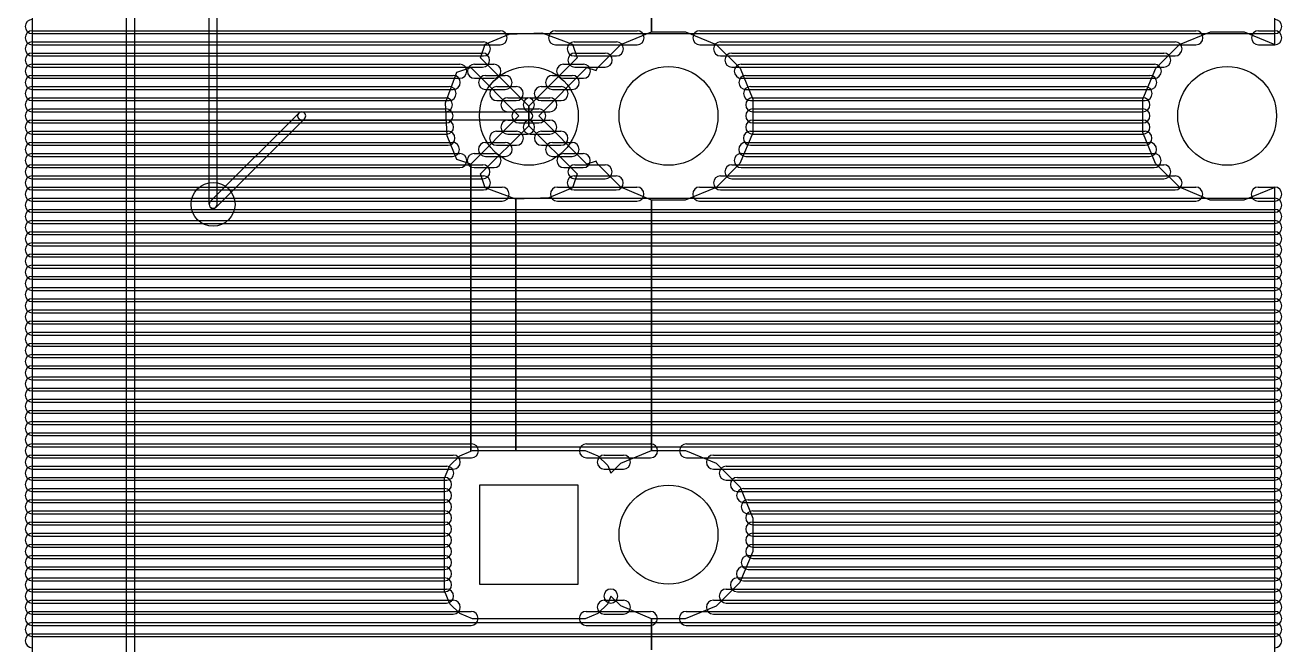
# Model space of a CAD drawing. Extents: x 25909 to 94169, y 14485 to 72115.
# Drawn here: x 77000 to 85999, y 59790 to 64230 of the extents above; entities that cross this region are included whole.
import ezdxf

# ---------------------------------------------------------------- set-up
doc = ezdxf.new("R2010")
doc.units = 0
doc.layers.add('BLACK', color=1, linetype='CONTINUOUS')

msp = doc.modelspace()

# ---------------------------------------------------------------- linework, layer by layer
at = {"layer": 'BLACK'}
for p, q in [((77050, 68150), (77050, 24288)), ((85949, 64091), (85949, 67498)), ((78317, 62947), (78317, 66371)), ((78375, 62947), (78375, 66371)), ((77727, 50702), (77727, 65820)), ((77785, 50702), (77785, 65820)), ((81486, 64183), (81486, 64406)), ((81486, 64406), (81486, 64183)), ((77050, 64190), (80402, 64190)), ((77050, 64190), (80402, 64190)), ((77050, 64170), (85948, 64170)), ((77050, 64170), (85948, 64170)), ((80294, 64095), (80465, 64166)), ((80465, 64166), (80700, 64176)), ((80700, 64176), (80920, 64095)), ((80798, 64190), (81382, 64190)), ((80798, 64190), (81382, 64190)), ((81266, 64092), (81486, 64183)), ((81486, 64183), (81728, 64183)), ((81728, 64183), (81949, 64091)), ((81832, 64190), (85384, 64190)), ((81832, 64190), (85384, 64190)), ((85266, 64092), (85488, 64183)), ((85488, 64183), (85728, 64183)), ((85728, 64183), (85949, 64091)), ((85832, 64190), (85948, 64190)), ((85832, 64190), (85948, 64190)), ((77050, 64110), (80282, 64110)), ((77050, 64110), (80282, 64110)), ((77050, 64090), (80402, 64090)), ((77050, 64090), (80402, 64090)), ((80261, 63996), (80294, 64095)), ((80798, 64090), (81382, 64090)), ((80798, 64090), (81382, 64090)), ((80920, 64095), (80953, 63996)), ((80932, 64110), (81234, 64110)), ((80932, 64110), (81234, 64110)), ((81096, 63922), (81266, 64092)), ((81832, 64090), (85384, 64090)), ((81832, 64090), (85384, 64090)), ((81949, 64091), (82119, 63921)), ((81980, 64110), (85234, 64110)), ((81980, 64110), (85234, 64110)), ((85096, 63922), (85266, 64092)), ((85832, 64090), (85948, 64090)), ((85832, 64090), (85948, 64090)), ((77050, 64030), (80276, 64030)), ((77050, 64030), (80276, 64030)), ((77050, 64010), (80282, 64010)), ((77050, 64010), (80282, 64010)), ((80607, 63651), (80261, 63996)), ((80953, 63996), (80607, 63651)), ((80932, 64010), (81234, 64010)), ((80932, 64010), (81234, 64010)), ((80936, 64030), (81154, 64030)), ((80936, 64030), (81154, 64030)), ((81980, 64010), (85234, 64010)), ((81980, 64010), (85234, 64010)), ((82060, 64030), (85154, 64030)), ((82060, 64030), (85154, 64030)), ((77050, 63950), (80112, 63950)), ((77050, 63950), (80112, 63950)), ((77050, 63930), (80276, 63930)), ((77050, 63930), (80276, 63930)), ((80011, 63673), (80092, 63893)), ((80092, 63893), (80191, 63926)), ((80191, 63926), (80536, 63580)), ((80217, 63950), (80357, 63950)), ((80217, 63950), (80357, 63950)), ((80678, 63580), (81023, 63926)), ((80856, 63950), (80998, 63950)), ((80856, 63950), (80998, 63950)), ((80936, 63930), (81154, 63930)), ((80936, 63930), (81154, 63930)), ((81023, 63926), (81088, 63905)), ((81088, 63905), (81096, 63922)), ((82060, 63930), (85154, 63930)), ((82060, 63930), (85154, 63930)), ((82119, 63921), (82210, 63699)), ((82128, 63950), (85086, 63950)), ((82128, 63950), (85086, 63950)), ((85004, 63701), (85096, 63922)), ((77050, 63870), (80066, 63870)), ((77050, 63870), (80066, 63870)), ((77050, 63850), (80112, 63850)), ((77050, 63850), (80112, 63850)), ((80217, 63850), (80357, 63850)), ((80217, 63850), (80357, 63850)), ((80297, 63870), (80437, 63870)), ((80297, 63870), (80437, 63870)), ((80776, 63870), (80918, 63870)), ((80776, 63870), (80918, 63870)), ((80856, 63850), (80998, 63850)), ((80856, 63850), (80998, 63850)), ((82128, 63850), (85086, 63850)), ((82128, 63850), (85086, 63850)), ((82161, 63870), (85053, 63870)), ((82161, 63870), (85053, 63870)), ((77050, 63790), (80036, 63790)), ((77050, 63790), (80036, 63790)), ((77050, 63770), (80066, 63770)), ((77050, 63770), (80066, 63770)), ((80297, 63770), (80437, 63770)), ((80297, 63770), (80437, 63770)), ((80377, 63790), (80517, 63790)), ((80377, 63790), (80517, 63790)), ((80696, 63790), (80838, 63790)), ((80696, 63790), (80838, 63790)), ((80776, 63770), (80918, 63770)), ((80776, 63770), (80918, 63770)), ((82161, 63770), (85053, 63770)), ((82161, 63770), (85053, 63770)), ((82194, 63790), (85020, 63790)), ((82194, 63790), (85020, 63790)), ((77050, 63710), (80010, 63710)), ((77050, 63710), (80010, 63710)), ((77050, 63690), (80036, 63690)), ((77050, 63690), (80036, 63690)), ((77050, 63630), (80014, 63630)), ((77050, 63630), (80014, 63630)), ((80021, 63438), (80011, 63673)), ((80377, 63690), (80517, 63690)), ((80377, 63690), (80517, 63690)), ((80457, 63710), (80597, 63710)), ((80457, 63710), (80597, 63710)), ((80536, 63630), (80678, 63630)), ((80536, 63630), (80678, 63630)), ((80607, 63509), (80607, 63651)), ((80607, 63651), (80607, 63509)), ((80616, 63710), (80758, 63710)), ((80616, 63710), (80758, 63710)), ((80696, 63690), (80838, 63690)), ((80696, 63690), (80838, 63690)), ((82194, 63690), (85020, 63690)), ((82194, 63690), (85020, 63690)), ((82210, 63710), (85004, 63710)), ((82210, 63710), (85004, 63710)), ((82210, 63699), (82210, 63459)), ((82210, 63630), (85004, 63630)), ((82210, 63630), (85004, 63630)), ((85004, 63461), (85004, 63701)), ((77050, 63610), (80010, 63610)), ((77050, 63610), (80010, 63610)), ((77050, 63550), (80018, 63550)), ((77050, 63550), (80018, 63550)), ((78326, 62967), (78959, 63600)), ((78367, 62926), (79000, 63559)), ((78980, 63609), (80606, 63609)), ((78980, 63551), (80606, 63551)), ((80536, 63580), (80191, 63234)), ((80456, 63550), (80598, 63550)), ((80456, 63550), (80598, 63550)), ((80457, 63610), (80597, 63610)), ((80457, 63610), (80597, 63610)), ((80616, 63610), (80758, 63610)), ((80616, 63610), (80758, 63610)), ((80617, 63550), (80757, 63550)), ((80617, 63550), (80757, 63550)), ((81023, 63234), (80678, 63580)), ((82210, 63610), (85004, 63610)), ((82210, 63610), (85004, 63610)), ((82210, 63550), (85004, 63550)), ((82210, 63550), (85004, 63550)), ((77050, 63530), (80014, 63530)), ((77050, 63530), (80014, 63530)), ((77050, 63470), (80028, 63470)), ((77050, 63470), (80028, 63470)), ((77050, 63450), (80018, 63450)), ((77050, 63450), (80018, 63450)), ((80261, 63164), (80607, 63509)), ((80376, 63470), (80518, 63470)), ((80376, 63470), (80518, 63470)), ((80456, 63450), (80598, 63450)), ((80456, 63450), (80598, 63450)), ((80536, 63530), (80678, 63530)), ((80536, 63530), (80678, 63530)), ((80607, 63509), (80953, 63164)), ((80617, 63450), (80757, 63450)), ((80617, 63450), (80757, 63450)), ((80697, 63470), (80837, 63470)), ((80697, 63470), (80837, 63470)), ((82210, 63459), (82118, 63238)), ((82193, 63470), (85019, 63470)), ((82193, 63470), (85019, 63470)), ((82210, 63530), (85004, 63530)), ((82210, 63530), (85004, 63530)), ((82210, 63450), (85004, 63450)), ((82210, 63450), (85004, 63450)), ((85095, 63239), (85004, 63461)), ((77050, 63390), (80060, 63390)), ((77050, 63390), (80060, 63390)), ((77050, 63370), (80028, 63370)), ((77050, 63370), (80028, 63370)), ((80092, 63267), (80021, 63438)), ((80296, 63390), (80438, 63390)), ((80296, 63390), (80438, 63390)), ((80376, 63370), (80518, 63370)), ((80376, 63370), (80518, 63370)), ((80697, 63370), (80837, 63370)), ((80697, 63370), (80837, 63370)), ((80777, 63390), (80917, 63390)), ((80777, 63390), (80917, 63390)), ((82160, 63390), (85052, 63390)), ((82160, 63390), (85052, 63390)), ((82193, 63370), (85019, 63370)), ((82193, 63370), (85019, 63370)), ((77050, 63310), (80112, 63310)), ((77050, 63310), (80112, 63310)), ((77050, 63290), (80060, 63290)), ((77050, 63290), (80060, 63290)), ((80191, 63234), (80092, 63267)), ((80216, 63310), (80358, 63310)), ((80216, 63310), (80358, 63310)), ((80296, 63290), (80438, 63290)), ((80296, 63290), (80438, 63290)), ((80777, 63290), (80917, 63290)), ((80777, 63290), (80917, 63290)), ((80857, 63310), (80997, 63310)), ((80857, 63310), (80997, 63310)), ((82127, 63310), (85085, 63310)), ((82127, 63310), (85085, 63310)), ((82160, 63290), (85052, 63290)), ((82160, 63290), (85052, 63290)), ((77050, 63230), (80278, 63230)), ((77050, 63230), (80278, 63230)), ((77050, 63210), (80112, 63210)), ((77050, 63210), (80112, 63210)), ((80191, 61178), (80191, 63234)), ((80191, 63234), (80191, 61178)), ((80216, 63210), (80358, 63210)), ((80216, 63210), (80358, 63210)), ((80857, 63210), (80997, 63210)), ((80857, 63210), (80997, 63210)), ((80937, 63230), (81153, 63230)), ((80937, 63230), (81153, 63230)), ((81088, 63256), (81023, 63234)), ((81095, 63239), (81088, 63256)), ((81265, 63069), (81095, 63239)), ((82118, 63238), (81948, 63068)), ((82060, 63230), (85154, 63230)), ((82060, 63230), (85154, 63230)), ((82127, 63210), (85085, 63210)), ((82127, 63210), (85085, 63210)), ((85265, 63069), (85095, 63239)), ((77050, 63150), (80282, 63150)), ((77050, 63150), (80282, 63150)), ((77050, 63130), (80278, 63130)), ((77050, 63130), (80278, 63130)), ((80294, 63065), (80261, 63164)), ((80953, 63164), (80920, 63065)), ((80931, 63150), (81233, 63150)), ((80931, 63150), (81233, 63150)), ((80937, 63130), (81153, 63130)), ((80937, 63130), (81153, 63130)), ((81980, 63150), (85234, 63150)), ((81980, 63150), (85234, 63150)), ((82060, 63130), (85154, 63130)), ((82060, 63130), (85154, 63130)), ((77050, 63070), (80416, 63070)), ((77050, 63070), (80416, 63070)), ((77050, 63050), (80282, 63050)), ((77050, 63050), (80282, 63050)), ((80514, 62984), (80294, 63065)), ((80749, 62994), (80514, 62984)), ((80920, 63065), (80749, 62994)), ((80811, 63070), (81381, 63070)), ((80811, 63070), (81381, 63070)), ((80931, 63050), (81233, 63050)), ((80931, 63050), (81233, 63050)), ((81486, 62977), (81265, 63069)), ((81948, 63068), (81726, 62977)), ((81830, 63070), (85382, 63070)), ((81830, 63070), (85382, 63070)), ((81980, 63050), (85234, 63050)), ((81980, 63050), (85234, 63050)), ((85486, 62977), (85265, 63069)), ((85948, 63068), (85726, 62977)), ((85830, 63070), (85948, 63070)), ((85830, 63070), (85948, 63070)), ((85949, 63069), (85948, 63068)), ((85949, 59662), (85949, 63069)), ((77050, 62990), (85948, 62990)), ((77050, 62990), (85948, 62990)), ((77050, 62970), (80416, 62970)), ((77050, 62970), (80416, 62970)), ((77050, 62910), (85948, 62910)), ((77050, 62910), (85948, 62910)), ((80514, 61183), (80514, 62984)), ((80514, 62984), (80514, 61183)), ((80811, 62970), (81381, 62970)), ((80811, 62970), (81381, 62970)), ((81486, 61183), (81486, 62977)), ((81726, 62977), (81486, 62977)), ((81486, 62977), (81486, 61183)), ((81830, 62970), (85382, 62970)), ((81830, 62970), (85382, 62970)), ((85726, 62977), (85486, 62977)), ((85830, 62970), (85948, 62970)), ((85830, 62970), (85948, 62970)), ((77050, 62890), (85948, 62890)), ((77050, 62890), (85948, 62890)), ((77050, 62830), (85948, 62830)), ((77050, 62830), (85948, 62830)), ((77050, 62810), (85948, 62810)), ((77050, 62810), (85948, 62810)), ((77050, 62750), (85948, 62750)), ((77050, 62750), (85948, 62750)), ((77050, 62730), (85948, 62730)), ((77050, 62730), (85948, 62730)), ((77050, 62670), (85948, 62670)), ((77050, 62670), (85948, 62670)), ((77050, 62650), (85948, 62650)), ((77050, 62650), (85948, 62650)), ((77050, 62590), (85948, 62590)), ((77050, 62590), (85948, 62590)), ((77050, 62570), (85948, 62570)), ((77050, 62570), (85948, 62570)), ((77050, 62510), (85948, 62510)), ((77050, 62510), (85948, 62510)), ((77050, 62490), (85948, 62490)), ((77050, 62490), (85948, 62490)), ((77050, 62430), (85948, 62430)), ((77050, 62430), (85948, 62430)), ((77050, 62410), (85948, 62410)), ((77050, 62410), (85948, 62410)), ((77050, 62350), (85948, 62350)), ((77050, 62350), (85948, 62350)), ((77050, 62330), (85948, 62330)), ((77050, 62330), (85948, 62330)), ((77050, 62270), (85948, 62270)), ((77050, 62270), (85948, 62270)), ((77050, 62250), (85948, 62250)), ((77050, 62250), (85948, 62250)), ((77050, 62190), (85948, 62190)), ((77050, 62190), (85948, 62190)), ((77050, 62170), (85948, 62170)), ((77050, 62170), (85948, 62170)), ((77050, 62110), (85948, 62110)), ((77050, 62110), (85948, 62110)), ((77050, 62090), (85948, 62090)), ((77050, 62090), (85948, 62090)), ((77050, 62030), (85948, 62030)), ((77050, 62030), (85948, 62030)), ((77050, 62010), (85948, 62010)), ((77050, 62010), (85948, 62010)), ((77050, 61950), (85948, 61950)), ((77050, 61950), (85948, 61950)), ((77050, 61930), (85948, 61930)), ((77050, 61930), (85948, 61930)), ((77050, 61870), (85948, 61870)), ((77050, 61870), (85948, 61870)), ((77050, 61850), (85948, 61850)), ((77050, 61850), (85948, 61850)), ((77050, 61790), (85948, 61790)), ((77050, 61790), (85948, 61790)), ((77050, 61770), (85948, 61770)), ((77050, 61770), (85948, 61770)), ((77050, 61710), (85948, 61710)), ((77050, 61710), (85948, 61710)), ((77050, 61690), (85948, 61690)), ((77050, 61690), (85948, 61690)), ((77050, 61630), (85948, 61630)), ((77050, 61630), (85948, 61630)), ((77050, 61610), (85948, 61610)), ((77050, 61610), (85948, 61610)), ((77050, 61550), (85948, 61550)), ((77050, 61550), (85948, 61550)), ((77050, 61530), (85948, 61530)), ((77050, 61530), (85948, 61530)), ((77050, 61470), (85948, 61470)), ((77050, 61470), (85948, 61470)), ((77050, 61450), (85948, 61450)), ((77050, 61450), (85948, 61450)), ((77050, 61390), (85948, 61390)), ((77050, 61390), (85948, 61390)), ((77050, 61370), (85948, 61370)), ((77050, 61370), (85948, 61370)), ((77050, 61310), (85948, 61310)), ((77050, 61310), (85948, 61310)), ((77050, 61290), (85948, 61290)), ((77050, 61290), (85948, 61290)), ((77050, 61230), (80196, 61230)), ((77050, 61230), (80196, 61230)), ((77050, 61210), (85948, 61210)), ((77050, 61210), (85948, 61210)), ((81019, 61230), (81479, 61230)), ((81019, 61230), (81479, 61230)), ((81736, 61230), (85948, 61230)), ((81736, 61230), (85948, 61230)), ((77050, 61150), (80066, 61150)), ((77050, 61150), (80066, 61150)), ((77050, 61130), (80196, 61130)), ((77050, 61130), (80196, 61130)), ((80042, 61075), (80112, 61145)), ((80112, 61145), (80191, 61178)), ((80191, 61178), (80204, 61183)), ((80204, 61183), (80514, 61183)), ((80514, 61183), (81011, 61183)), ((81011, 61183), (81102, 61145)), ((81019, 61130), (81479, 61130)), ((81019, 61130), (81479, 61130)), ((81102, 61145), (81172, 61075)), ((81147, 61150), (81285, 61150)), ((81147, 61150), (81285, 61150)), ((81266, 61092), (81486, 61183)), ((81486, 61183), (81728, 61183)), ((81728, 61183), (81949, 61091)), ((81736, 61130), (85948, 61130)), ((81736, 61130), (85948, 61130)), ((81928, 61150), (85948, 61150)), ((81928, 61150), (85948, 61150)), ((77050, 61070), (80020, 61070)), ((77050, 61070), (80020, 61070)), ((77050, 61050), (80066, 61050)), ((77050, 61050), (80066, 61050)), ((80004, 60984), (80042, 61075)), ((81147, 61050), (81285, 61050)), ((81147, 61050), (81285, 61050)), ((81172, 61075), (81194, 61021)), ((81194, 61021), (81266, 61092)), ((81928, 61050), (85948, 61050)), ((81928, 61050), (85948, 61050)), ((81949, 61091), (82119, 60921)), ((82020, 61070), (85948, 61070)), ((82020, 61070), (85948, 61070)), ((77050, 60990), (80004, 60990)), ((77050, 60990), (80004, 60990)), ((77050, 60970), (80020, 60970)), ((77050, 60970), (80020, 60970)), ((80004, 60177), (80004, 60984)), ((80961, 60934), (80253, 60934)), ((80253, 60934), (80253, 60226)), ((80961, 60226), (80961, 60934)), ((82020, 60970), (85948, 60970)), ((82020, 60970), (85948, 60970)), ((82100, 60990), (85948, 60990)), ((82100, 60990), (85948, 60990)), ((77050, 60910), (80004, 60910)), ((77050, 60910), (80004, 60910)), ((77050, 60890), (80004, 60890)), ((77050, 60890), (80004, 60890)), ((82100, 60890), (85948, 60890)), ((82100, 60890), (85948, 60890)), ((82119, 60921), (82210, 60699)), ((82145, 60910), (85949, 60910)), ((82145, 60910), (85949, 60910)), ((77050, 60830), (80004, 60830)), ((77050, 60830), (80004, 60830)), ((77050, 60810), (80004, 60810)), ((77050, 60810), (80004, 60810)), ((77050, 60750), (80004, 60750)), ((77050, 60750), (80004, 60750)), ((82145, 60810), (85949, 60810)), ((82145, 60810), (85949, 60810)), ((82177, 60830), (85949, 60830)), ((82177, 60830), (85949, 60830)), ((82210, 60750), (85948, 60750)), ((82210, 60750), (85948, 60750)), ((77050, 60730), (80004, 60730)), ((77050, 60730), (80004, 60730)), ((77050, 60670), (80004, 60670)), ((77050, 60670), (80004, 60670)), ((82177, 60730), (85949, 60730)), ((82177, 60730), (85949, 60730)), ((82210, 60699), (82210, 60459)), ((82210, 60670), (85948, 60670)), ((82210, 60670), (85948, 60670)), ((77050, 60650), (80004, 60650)), ((77050, 60650), (80004, 60650)), ((77050, 60590), (80004, 60590)), ((77050, 60590), (80004, 60590)), ((77050, 60570), (80004, 60570)), ((77050, 60570), (80004, 60570)), ((82210, 60650), (85948, 60650)), ((82210, 60650), (85948, 60650)), ((82210, 60590), (85948, 60590)), ((82210, 60590), (85948, 60590)), ((82210, 60570), (85948, 60570)), ((82210, 60570), (85948, 60570)), ((77050, 60510), (80004, 60510)), ((77050, 60510), (80004, 60510)), ((77050, 60490), (80004, 60490)), ((77050, 60490), (80004, 60490)), ((82210, 60510), (85948, 60510)), ((82210, 60510), (85948, 60510)), ((82210, 60490), (85948, 60490)), ((82210, 60490), (85948, 60490)), ((77050, 60430), (80004, 60430)), ((77050, 60430), (80004, 60430)), ((77050, 60410), (80004, 60410)), ((77050, 60410), (80004, 60410)), ((82210, 60459), (82118, 60238)), ((82177, 60430), (85949, 60430)), ((82177, 60430), (85949, 60430)), ((82210, 60410), (85948, 60410)), ((82210, 60410), (85948, 60410)), ((77050, 60350), (80004, 60350)), ((77050, 60350), (80004, 60350)), ((77050, 60330), (80004, 60330)), ((77050, 60330), (80004, 60330)), ((82143, 60350), (85949, 60350)), ((82143, 60350), (85949, 60350)), ((82177, 60330), (85949, 60330)), ((82177, 60330), (85949, 60330)), ((77050, 60270), (80004, 60270)), ((77050, 60270), (80004, 60270)), ((77050, 60250), (80004, 60250)), ((77050, 60250), (80004, 60250)), ((80253, 60226), (80961, 60226)), ((82118, 60238), (81948, 60068)), ((82100, 60270), (85948, 60270)), ((82100, 60270), (85948, 60270)), ((82143, 60250), (85949, 60250)), ((82143, 60250), (85949, 60250)), ((77050, 60190), (80018, 60190)), ((77050, 60190), (80018, 60190)), ((77050, 60170), (80004, 60170)), ((77050, 60170), (80004, 60170)), ((80042, 60085), (80004, 60177)), ((81194, 60140), (81172, 60085)), ((81265, 60069), (81194, 60140)), ((82020, 60190), (85948, 60190)), ((82020, 60190), (85948, 60190)), ((82100, 60170), (85948, 60170)), ((82100, 60170), (85948, 60170)), ((77050, 60110), (80066, 60110)), ((77050, 60110), (80066, 60110)), ((77050, 60090), (80018, 60090)), ((77050, 60090), (80018, 60090)), ((77050, 60030), (80194, 60030)), ((77050, 60030), (80194, 60030)), ((80112, 60015), (80042, 60085)), ((81017, 60030), (81477, 60030)), ((81017, 60030), (81477, 60030)), ((81172, 60085), (81102, 60015)), ((81147, 60110), (81285, 60110)), ((81147, 60110), (81285, 60110)), ((81486, 59977), (81265, 60069)), ((81948, 60068), (81726, 59977)), ((81733, 60030), (85949, 60030)), ((81733, 60030), (85949, 60030)), ((81928, 60110), (85948, 60110)), ((81928, 60110), (85948, 60110)), ((82020, 60090), (85948, 60090)), ((82020, 60090), (85948, 60090)), ((77050, 60010), (80066, 60010)), ((77050, 60010), (80066, 60010)), ((77050, 59950), (85948, 59950)), ((77050, 59950), (85948, 59950)), ((80203, 59977), (80112, 60015)), ((81010, 59977), (80203, 59977)), ((81102, 60015), (81010, 59977)), ((81147, 60010), (81285, 60010)), ((81147, 60010), (81285, 60010)), ((81486, 59754), (81486, 59977)), ((81726, 59977), (81486, 59977)), ((81486, 59977), (81486, 59754)), ((81928, 60010), (85948, 60010)), ((81928, 60010), (85948, 60010)), ((77050, 59930), (80194, 59930)), ((77050, 59930), (80194, 59930)), ((77050, 59870), (85948, 59870)), ((77050, 59870), (85948, 59870)), ((77050, 59850), (85948, 59850)), ((77050, 59850), (85948, 59850)), ((81017, 59930), (81477, 59930)), ((81017, 59930), (81477, 59930)), ((81733, 59930), (85949, 59930)), ((81733, 59930), (85949, 59930))]:
    msp.add_line(p, q, dxfattribs=at)
for centre, radius in [((80607, 63580), 354), ((81607, 63580), 354), ((85607, 63580), 354), ((78346, 62946), 157), ((81607, 60580), 354)]:
    msp.add_circle(centre, radius, dxfattribs=at)
for centre, radius, start, end in [((77050, 64220), 50, 90, 270), ((77050, 64220), 50, 90, 270), ((85948, 64220), 50, 270, 450), ((85948, 64220), 50, 270, 450), ((77050, 64140), 50, 90, 270), ((77050, 64140), 50, 90, 270), ((80402, 64140), 50, 270, 450), ((80402, 64140), 50, 270, 450), ((80798, 64140), 50, 90, 270), ((80798, 64140), 50, 90, 270), ((81382, 64140), 50, 270, 450), ((81382, 64140), 50, 270, 450), ((81832, 64140), 50, 90, 270), ((81832, 64140), 50, 90, 270), ((85384, 64140), 50, 270, 450), ((85384, 64140), 50, 270, 450), ((85832, 64140), 50, 90, 270), ((85832, 64140), 50, 90, 270), ((85948, 64140), 50, 270, 450), ((85948, 64140), 50, 270, 450), ((77050, 64060), 50, 90, 270), ((77050, 64060), 50, 90, 270), ((80282, 64060), 50, 270, 450), ((80282, 64060), 50, 270, 450), ((80932, 64060), 50, 90, 270), ((80932, 64060), 50, 90, 270), ((81234, 64060), 50, 270, 450), ((81234, 64060), 50, 270, 450), ((81980, 64060), 50, 90, 270), ((81980, 64060), 50, 90, 270), ((85234, 64060), 50, 270, 450), ((85234, 64060), 50, 270, 450), ((77050, 63980), 50, 90, 270), ((77050, 63980), 50, 90, 270), ((80276, 63980), 50, 270, 450), ((80276, 63980), 50, 270, 450), ((80936, 63980), 50, 90, 270), ((80936, 63980), 50, 90, 270), ((81154, 63980), 50, 270, 450), ((81154, 63980), 50, 270, 450), ((82060, 63980), 50, 90, 270), ((82060, 63980), 50, 90, 270), ((85154, 63980), 50, 270, 450), ((85154, 63980), 50, 270, 450), ((77050, 63900), 50, 90, 270), ((77050, 63900), 50, 90, 270), ((80112, 63900), 50, 270, 450), ((80112, 63900), 50, 270, 450), ((80217, 63900), 50, 90, 270), ((80217, 63900), 50, 90, 270), ((80357, 63900), 50, 270, 450), ((80357, 63900), 50, 270, 450), ((80856, 63900), 50, 90, 270), ((80856, 63900), 50, 90, 270), ((80998, 63900), 50, 270, 450), ((80998, 63900), 50, 270, 450), ((82128, 63900), 50, 90, 270), ((82128, 63900), 50, 90, 270), ((85086, 63900), 50, 270, 450), ((85086, 63900), 50, 270, 450), ((77050, 63820), 50, 90, 270), ((77050, 63820), 50, 90, 270), ((80066, 63820), 50, 270, 450), ((80066, 63820), 50, 270, 450), ((80297, 63820), 50, 90, 270), ((80297, 63820), 50, 90, 270), ((80437, 63820), 50, 270, 450), ((80437, 63820), 50, 270, 450), ((80776, 63820), 50, 90, 270), ((80776, 63820), 50, 90, 270), ((80918, 63820), 50, 270, 450), ((80918, 63820), 50, 270, 450), ((82161, 63820), 50, 90, 270), ((82161, 63820), 50, 90, 270), ((85053, 63820), 50, 270, 450), ((85053, 63820), 50, 270, 450), ((77050, 63740), 50, 90, 270), ((77050, 63740), 50, 90, 270), ((80036, 63740), 50, 270, 450), ((80036, 63740), 50, 270, 450), ((80377, 63740), 50, 90, 270), ((80377, 63740), 50, 90, 270), ((80517, 63740), 50, 270, 450), ((80517, 63740), 50, 270, 450), ((80696, 63740), 50, 90, 270), ((80696, 63740), 50, 90, 270), ((80838, 63740), 50, 270, 450), ((80838, 63740), 50, 270, 450), ((82194, 63740), 50, 90, 270), ((82194, 63740), 50, 90, 270), ((85020, 63740), 50, 270, 450), ((85020, 63740), 50, 270, 450), ((77050, 63660), 50, 90, 270), ((77050, 63660), 50, 90, 270), ((77050, 63580), 50, 90, 270), ((77050, 63580), 50, 90, 270), ((80010, 63660), 50, 270, 450), ((80010, 63660), 50, 270, 450), ((80014, 63580), 50, 270, 450), ((80014, 63580), 50, 270, 450), ((80457, 63660), 50, 90, 270), ((80457, 63660), 50, 90, 270), ((80536, 63580), 50, 90, 270), ((80536, 63580), 50, 90, 270), ((80616, 63660), 50, 90, 270), ((80616, 63660), 50, 90, 270), ((80597, 63660), 50, 270, 450), ((80597, 63660), 50, 270, 450), ((80678, 63580), 50, 270, 450), ((80678, 63580), 50, 270, 450), ((80758, 63660), 50, 270, 450), ((80758, 63660), 50, 270, 450), ((82210, 63660), 50, 90, 270), ((82210, 63660), 50, 90, 270), ((82210, 63580), 50, 90, 270), ((82210, 63580), 50, 90, 270), ((85004, 63660), 50, 270, 450), ((85004, 63660), 50, 270, 450), ((85004, 63580), 50, 270, 450), ((85004, 63580), 50, 270, 450), ((77050, 63500), 50, 90, 270), ((77050, 63500), 50, 90, 270), ((78980, 63580), 29, 90, 270), ((78980, 63580), 29, 315, 495), ((80018, 63500), 50, 270, 450), ((80018, 63500), 50, 270, 450), ((80456, 63500), 50, 90, 270), ((80456, 63500), 50, 90, 270), ((80617, 63500), 50, 90, 270), ((80617, 63500), 50, 90, 270), ((80598, 63500), 50, 270, 450), ((80598, 63500), 50, 270, 450), ((80606, 63580), 29, 270, 450), ((80757, 63500), 50, 270, 450), ((80757, 63500), 50, 270, 450), ((82210, 63500), 50, 90, 270), ((82210, 63500), 50, 90, 270), ((85004, 63500), 50, 270, 450), ((85004, 63500), 50, 270, 450), ((77050, 63420), 50, 90, 270), ((77050, 63420), 50, 90, 270), ((80028, 63420), 50, 270, 450), ((80028, 63420), 50, 270, 450), ((80376, 63420), 50, 90, 270), ((80376, 63420), 50, 90, 270), ((80518, 63420), 50, 270, 450), ((80518, 63420), 50, 270, 450), ((80697, 63420), 50, 90, 270), ((80697, 63420), 50, 90, 270), ((80837, 63420), 50, 270, 450), ((80837, 63420), 50, 270, 450), ((82193, 63420), 50, 90, 270), ((82193, 63420), 50, 90, 270), ((85019, 63420), 50, 270, 450), ((85019, 63420), 50, 270, 450), ((77050, 63340), 50, 90, 270), ((77050, 63340), 50, 90, 270), ((80060, 63340), 50, 270, 450), ((80060, 63340), 50, 270, 450), ((80296, 63340), 50, 90, 270), ((80296, 63340), 50, 90, 270), ((80438, 63340), 50, 270, 450), ((80438, 63340), 50, 270, 450), ((80777, 63340), 50, 90, 270), ((80777, 63340), 50, 90, 270), ((80917, 63340), 50, 270, 450), ((80917, 63340), 50, 270, 450), ((82160, 63340), 50, 90, 270), ((82160, 63340), 50, 90, 270), ((85052, 63340), 50, 270, 450), ((85052, 63340), 50, 270, 450), ((77050, 63260), 50, 90, 270), ((77050, 63260), 50, 90, 270), ((80112, 63260), 50, 270, 450), ((80112, 63260), 50, 270, 450), ((80216, 63260), 50, 90, 270), ((80216, 63260), 50, 90, 270), ((80358, 63260), 50, 270, 450), ((80358, 63260), 50, 270, 450), ((80857, 63260), 50, 90, 270), ((80857, 63260), 50, 90, 270), ((80997, 63260), 50, 270, 450), ((80997, 63260), 50, 270, 450), ((82127, 63260), 50, 90, 270), ((82127, 63260), 50, 90, 270), ((85085, 63260), 50, 270, 450), ((85085, 63260), 50, 270, 450), ((77050, 63180), 50, 90, 270), ((77050, 63180), 50, 90, 270), ((80278, 63180), 50, 270, 450), ((80278, 63180), 50, 270, 450), ((80937, 63180), 50, 90, 270), ((80937, 63180), 50, 90, 270), ((81153, 63180), 50, 270, 450), ((81153, 63180), 50, 270, 450), ((82060, 63180), 50, 90, 270), ((82060, 63180), 50, 90, 270), ((85154, 63180), 50, 270, 450), ((85154, 63180), 50, 270, 450), ((77050, 63100), 50, 90, 270), ((77050, 63100), 50, 90, 270), ((80282, 63100), 50, 270, 450), ((80282, 63100), 50, 270, 450), ((80931, 63100), 50, 90, 270), ((80931, 63100), 50, 90, 270), ((81233, 63100), 50, 270, 450), ((81233, 63100), 50, 270, 450), ((81980, 63100), 50, 90, 270), ((81980, 63100), 50, 90, 270), ((85234, 63100), 50, 270, 450), ((85234, 63100), 50, 270, 450), ((77050, 63020), 50, 90, 270), ((77050, 63020), 50, 90, 270), ((80416, 63020), 50, 270, 450), ((80416, 63020), 50, 270, 450), ((80811, 63020), 50, 90, 270), ((80811, 63020), 50, 90, 270), ((81381, 63020), 50, 270, 450), ((81381, 63020), 50, 270, 450), ((81830, 63020), 50, 90, 270), ((81830, 63020), 50, 90, 270), ((85382, 63020), 50, 270, 450), ((85382, 63020), 50, 270, 450), ((85830, 63020), 50, 90, 270), ((85830, 63020), 50, 90, 270), ((85948, 63020), 50, 270, 450), ((85948, 63020), 50, 270, 450), ((77050, 62940), 50, 90, 270), ((77050, 62940), 50, 90, 270), ((77050, 62860), 50, 90, 270), ((77050, 62860), 50, 90, 270), ((78346, 62946), 29, 135, 315), ((78346, 62947), 29, 180, 360), ((85948, 62940), 50, 270, 450), ((85948, 62940), 50, 270, 450), ((85948, 62860), 50, 270, 450), ((85948, 62860), 50, 270, 450), ((77050, 62780), 50, 90, 270), ((77050, 62780), 50, 90, 270), ((85948, 62780), 50, 270, 450), ((85948, 62780), 50, 270, 450), ((77050, 62700), 50, 90, 270), ((77050, 62700), 50, 90, 270), ((85948, 62700), 50, 270, 450), ((85948, 62700), 50, 270, 450), ((77050, 62620), 50, 90, 270), ((77050, 62620), 50, 90, 270), ((85948, 62620), 50, 270, 450), ((85948, 62620), 50, 270, 450), ((77050, 62540), 50, 90, 270), ((77050, 62540), 50, 90, 270), ((85948, 62540), 50, 270, 450), ((85948, 62540), 50, 270, 450), ((77050, 62460), 50, 90, 270), ((77050, 62460), 50, 90, 270), ((85948, 62460), 50, 270, 450), ((85948, 62460), 50, 270, 450), ((77050, 62380), 50, 90, 270), ((77050, 62380), 50, 90, 270), ((85948, 62380), 50, 270, 450), ((85948, 62380), 50, 270, 450), ((77050, 62300), 50, 90, 270), ((77050, 62300), 50, 90, 270), ((85948, 62300), 50, 270, 450), ((85948, 62300), 50, 270, 450), ((77050, 62220), 50, 90, 270), ((77050, 62220), 50, 90, 270), ((77050, 62140), 50, 90, 270), ((77050, 62140), 50, 90, 270), ((85948, 62220), 50, 270, 450), ((85948, 62220), 50, 270, 450), ((85948, 62140), 50, 270, 450), ((85948, 62140), 50, 270, 450), ((77050, 62060), 50, 90, 270), ((77050, 62060), 50, 90, 270), ((85948, 62060), 50, 270, 450), ((85948, 62060), 50, 270, 450), ((77050, 61980), 50, 90, 270), ((77050, 61980), 50, 90, 270), ((85948, 61980), 50, 270, 450), ((85948, 61980), 50, 270, 450), ((77050, 61900), 50, 90, 270), ((77050, 61900), 50, 90, 270), ((85948, 61900), 50, 270, 450), ((85948, 61900), 50, 270, 450), ((77050, 61820), 50, 90, 270), ((77050, 61820), 50, 90, 270), ((85948, 61820), 50, 270, 450), ((85948, 61820), 50, 270, 450), ((77050, 61740), 50, 90, 270), ((77050, 61740), 50, 90, 270), ((85948, 61740), 50, 270, 450), ((85948, 61740), 50, 270, 450), ((77050, 61660), 50, 90, 270), ((77050, 61660), 50, 90, 270), ((85948, 61660), 50, 270, 450), ((85948, 61660), 50, 270, 450), ((77050, 61580), 50, 90, 270), ((77050, 61580), 50, 90, 270), ((85948, 61580), 50, 270, 450), ((85948, 61580), 50, 270, 450), ((77050, 61500), 50, 90, 270), ((77050, 61500), 50, 90, 270), ((77050, 61420), 50, 90, 270), ((77050, 61420), 50, 90, 270), ((85948, 61500), 50, 270, 450), ((85948, 61500), 50, 270, 450), ((85948, 61420), 50, 270, 450), ((85948, 61420), 50, 270, 450), ((77050, 61340), 50, 90, 270), ((77050, 61340), 50, 90, 270), ((85948, 61340), 50, 270, 450), ((85948, 61340), 50, 270, 450), ((77050, 61260), 50, 90, 270), ((77050, 61260), 50, 90, 270), ((85948, 61260), 50, 270, 450), ((85948, 61260), 50, 270, 450), ((77050, 61180), 50, 90, 270), ((77050, 61180), 50, 90, 270), ((80196, 61180), 50, 270, 450), ((80196, 61180), 50, 270, 450), ((81019, 61180), 50, 90, 270), ((81019, 61180), 50, 90, 270), ((81479, 61180), 50, 270, 450), ((81479, 61180), 50, 270, 450), ((81736, 61180), 50, 90, 270), ((81736, 61180), 50, 90, 270), ((85948, 61180), 50, 270, 450), ((85948, 61180), 50, 270, 450), ((77050, 61100), 50, 90, 270), ((77050, 61100), 50, 90, 270), ((80066, 61100), 50, 270, 450), ((80066, 61100), 50, 270, 450), ((81147, 61100), 50, 90, 270), ((81147, 61100), 50, 90, 270), ((81285, 61100), 50, 270, 450), ((81285, 61100), 50, 270, 450), ((81928, 61100), 50, 90, 270), ((81928, 61100), 50, 90, 270), ((85948, 61100), 50, 270, 450), ((85948, 61100), 50, 270, 450), ((77050, 61020), 50, 90, 270), ((77050, 61020), 50, 90, 270), ((80020, 61020), 50, 270, 450), ((80020, 61020), 50, 270, 450), ((82020, 61020), 50, 90, 270), ((82020, 61020), 50, 90, 270), ((85948, 61020), 50, 270, 450), ((85948, 61020), 50, 270, 450), ((77050, 60940), 50, 90, 270), ((77050, 60940), 50, 90, 270), ((80004, 60940), 50, 270, 450), ((80004, 60940), 50, 270, 450), ((82100, 60940), 50, 90, 270), ((82100, 60940), 50, 90, 270), ((85948, 60940), 50, 270, 450), ((85948, 60940), 50, 270, 450), ((77050, 60860), 50, 90, 270), ((77050, 60860), 50, 90, 270), ((80004, 60860), 50, 270, 450), ((80004, 60860), 50, 270, 450), ((82145, 60860), 50, 90, 270), ((82145, 60860), 50, 90, 270), ((85949, 60860), 50, 270, 450), ((85949, 60860), 50, 270, 450), ((77050, 60780), 50, 90, 270), ((77050, 60780), 50, 90, 270), ((77050, 60700), 50, 90, 270), ((77050, 60700), 50, 90, 270), ((80004, 60780), 50, 270, 450), ((80004, 60780), 50, 270, 450), ((80004, 60700), 50, 270, 450), ((80004, 60700), 50, 270, 450), ((82177, 60780), 50, 90, 270), ((82177, 60780), 50, 90, 270), ((82210, 60700), 50, 90, 270), ((82210, 60700), 50, 90, 270), ((85948, 60700), 50, 270, 450), ((85948, 60700), 50, 270, 450), ((85949, 60780), 50, 270, 450), ((85949, 60780), 50, 270, 450), ((77050, 60620), 50, 90, 270), ((77050, 60620), 50, 90, 270), ((80004, 60620), 50, 270, 450), ((80004, 60620), 50, 270, 450), ((82210, 60620), 50, 90, 270), ((82210, 60620), 50, 90, 270), ((85948, 60620), 50, 270, 450), ((85948, 60620), 50, 270, 450), ((77050, 60540), 50, 90, 270), ((77050, 60540), 50, 90, 270), ((80004, 60540), 50, 270, 450), ((80004, 60540), 50, 270, 450), ((82210, 60540), 50, 90, 270), ((82210, 60540), 50, 90, 270), ((85948, 60540), 50, 270, 450), ((85948, 60540), 50, 270, 450), ((77050, 60460), 50, 90, 270), ((77050, 60460), 50, 90, 270), ((80004, 60460), 50, 270, 450), ((80004, 60460), 50, 270, 450), ((82210, 60460), 50, 90, 270), ((82210, 60460), 50, 90, 270), ((85948, 60460), 50, 270, 450), ((85948, 60460), 50, 270, 450), ((77050, 60380), 50, 90, 270), ((77050, 60380), 50, 90, 270), ((80004, 60380), 50, 270, 450), ((80004, 60380), 50, 270, 450), ((82177, 60380), 50, 90, 270), ((82177, 60380), 50, 90, 270), ((85949, 60380), 50, 270, 450), ((85949, 60380), 50, 270, 450), ((77050, 60300), 50, 90, 270), ((77050, 60300), 50, 90, 270), ((80004, 60300), 50, 270, 450), ((80004, 60300), 50, 270, 450), ((82143, 60300), 50, 90, 270), ((82143, 60300), 50, 90, 270), ((85949, 60300), 50, 270, 450), ((85949, 60300), 50, 270, 450), ((77050, 60220), 50, 90, 270), ((77050, 60220), 50, 90, 270), ((80004, 60220), 50, 270, 450), ((80004, 60220), 50, 270, 450), ((82100, 60220), 50, 90, 270), ((82100, 60220), 50, 90, 270), ((85948, 60220), 50, 270, 450), ((85948, 60220), 50, 270, 450), ((77050, 60140), 50, 90, 270), ((77050, 60140), 50, 90, 270), ((80018, 60140), 50, 270, 450), ((80018, 60140), 50, 270, 450), ((81194, 60140), 50, 0, 180), ((81194, 60140), 50, 0, 180), ((81194, 60140), 50, 180, 360), ((81194, 60140), 50, 180, 360), ((82020, 60140), 50, 90, 270), ((82020, 60140), 50, 90, 270), ((85948, 60140), 50, 270, 450), ((85948, 60140), 50, 270, 450), ((77050, 60060), 50, 90, 270), ((77050, 60060), 50, 90, 270), ((77050, 59980), 50, 90, 270), ((77050, 59980), 50, 90, 270), ((80066, 60060), 50, 270, 450), ((80066, 60060), 50, 270, 450), ((80194, 59980), 50, 270, 450), ((80194, 59980), 50, 270, 450), ((81017, 59980), 50, 90, 270), ((81017, 59980), 50, 90, 270), ((81147, 60060), 50, 90, 270), ((81147, 60060), 50, 90, 270), ((81285, 60060), 50, 270, 450), ((81285, 60060), 50, 270, 450), ((81477, 59980), 50, 270, 450), ((81477, 59980), 50, 270, 450), ((81733, 59980), 50, 90, 270), ((81733, 59980), 50, 90, 270), ((81928, 60060), 50, 90, 270), ((81928, 60060), 50, 90, 270), ((85948, 60060), 50, 270, 450), ((85948, 60060), 50, 270, 450), ((85949, 59980), 50, 270, 450), ((85949, 59980), 50, 270, 450), ((77050, 59900), 50, 90, 270), ((77050, 59900), 50, 90, 270), ((85948, 59900), 50, 270, 450), ((85948, 59900), 50, 270, 450), ((77050, 59820), 50, 90, 270), ((77050, 59820), 50, 90, 270), ((85948, 59820), 50, 270, 450), ((85948, 59820), 50, 270, 450)]:
    msp.add_arc(centre, radius, start, end, dxfattribs=at)

doc.saveas('drawing.dxf')
